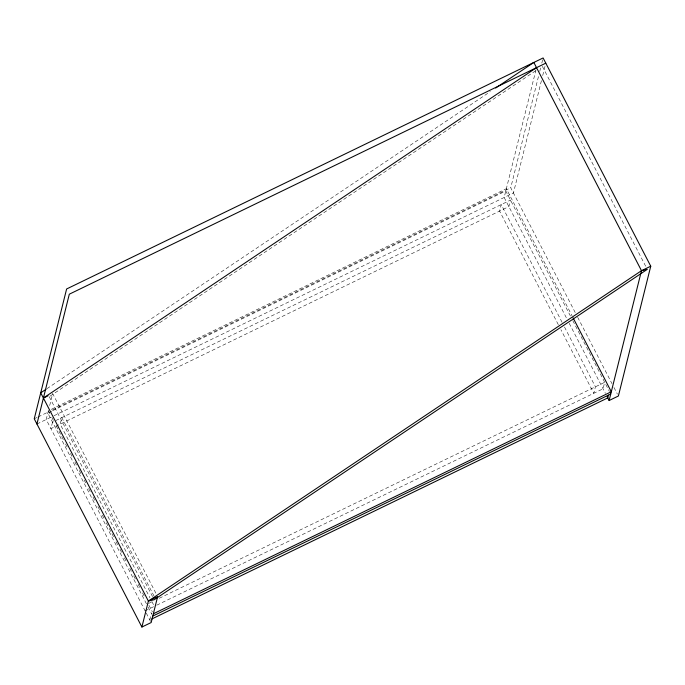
<?xml version="1.0" encoding="UTF-8"?>
<svg xmlns="http://www.w3.org/2000/svg" width="685" height="685" viewBox="0 0 685 685"><rect width="100%" height="100%" fill="white"/><g stroke="black" fill="none" stroke-linecap="round" stroke-linejoin="round"><path stroke-width="0.51" stroke-dasharray="3.42 2.57" d="M48.447 410.529L46.203 419.52L145.768 612.116M49.688 405.537L52.676 393.55L156.66 594.691M149.818 619.951L151.436 613.46M536.012 69.716L504.16 197.477L566.94 318.919M575.22 312.531L510.736 187.784L538.478 76.506M539.763 71.351L540.79 67.233M541.818 63.106L543.102 57.96M541.424 80.676L513.425 192.99L51.983 416.72M542.708 75.53L545.791 63.166M46.94 388.669L490.297 91.619M50.108 396.118L536.115 70.486M51.281 409.356L506.343 188.718L572.069 315.845M34.25 418.8L37.136 417.405M38.103 416.934L48.686 411.805M52.539 409.938L510.736 187.784M51.675 411.163L47.822 413.029L146.727 604.35L151.539 602.012M52.634 410.692L505.778 190.987L570.519 316.222M36.939 424.006L51.384 417.011M159.237 598.279L604.684 382.307L603.065 388.797L154.724 606.174M145.109 610.84L154.373 606.345M542.332 66.325L646.306 267.458M577.678 317.275L612.005 383.686M613.965 387.479L617.399 394.123M572.788 320.623L609.393 391.418M569.209 323.32L605.42 393.353M562.06 322.267L501.223 204.592L499.605 211.083L558.472 324.964M564.508 327.01L595.419 386.802L593.792 393.293L560.929 329.708M154.031 596.061L61.796 417.644L60.177 424.135L149.955 597.799M49.217 396.709L152.704 596.9M151.916 601.601L153.885 605.394M48.395 410.752L49.859 413.603M51.82 417.396L53.79 421.189M56.239 425.933L63.594 440.164M65.555 443.957L67.515 447.759M70.461 453.444L71.934 456.296M74.879 461.99L76.84 465.783M79.289 470.526L81.25 474.32M84.195 480.014L85.668 482.856M88.605 488.551L90.566 492.344M93.023 497.087L94.984 500.889M97.929 506.575L100.378 511.318M102.339 515.12L104.3 518.913M106.261 522.706L108.718 527.45M109.206 528.4L114.112 537.888M116.073 541.681L118.034 545.474M119.995 549.276L122.452 554.019M124.413 557.813L126.862 562.556M129.807 568.25L131.768 572.043M133.729 575.837L136.178 580.58M138.147 584.374L140.596 589.117M142.557 592.919L144.518 596.712M148.936 605.249L152.37 611.893M148.14 607.081L151.796 614.162M146.256 613.066L150.674 621.603M52.531 422.14L50.913 428.63L508.869 206.587L510.488 200.097L52.531 422.14"/><path stroke-width="1.03" d="M36.939 424.006L69.313 294.19L545.791 63.166M148.371 601.079L641.485 270.686L647.291 269.351L154.176 599.743L148.371 601.079L157.636 596.584L151.162 622.554L141.898 627.04L148.371 601.079L40.723 392.839L46.058 389.268M608.468 395.125L607.775 397.908L151.745 619.017M141.898 627.04L34.25 418.8L66.616 288.984L543.102 57.96L650.75 266.2L618.384 396.016L609.119 400.511L641.485 270.686L533.838 62.446L495.632 88.048M536.526 67.652L43.412 398.045L48.044 395.802M641.485 270.686L650.75 266.2M153.346 613.786L611.303 391.751L573.045 317.746M152.781 616.063L610.737 394.021M607.158 396.718L609.119 400.511"/></g></svg>
